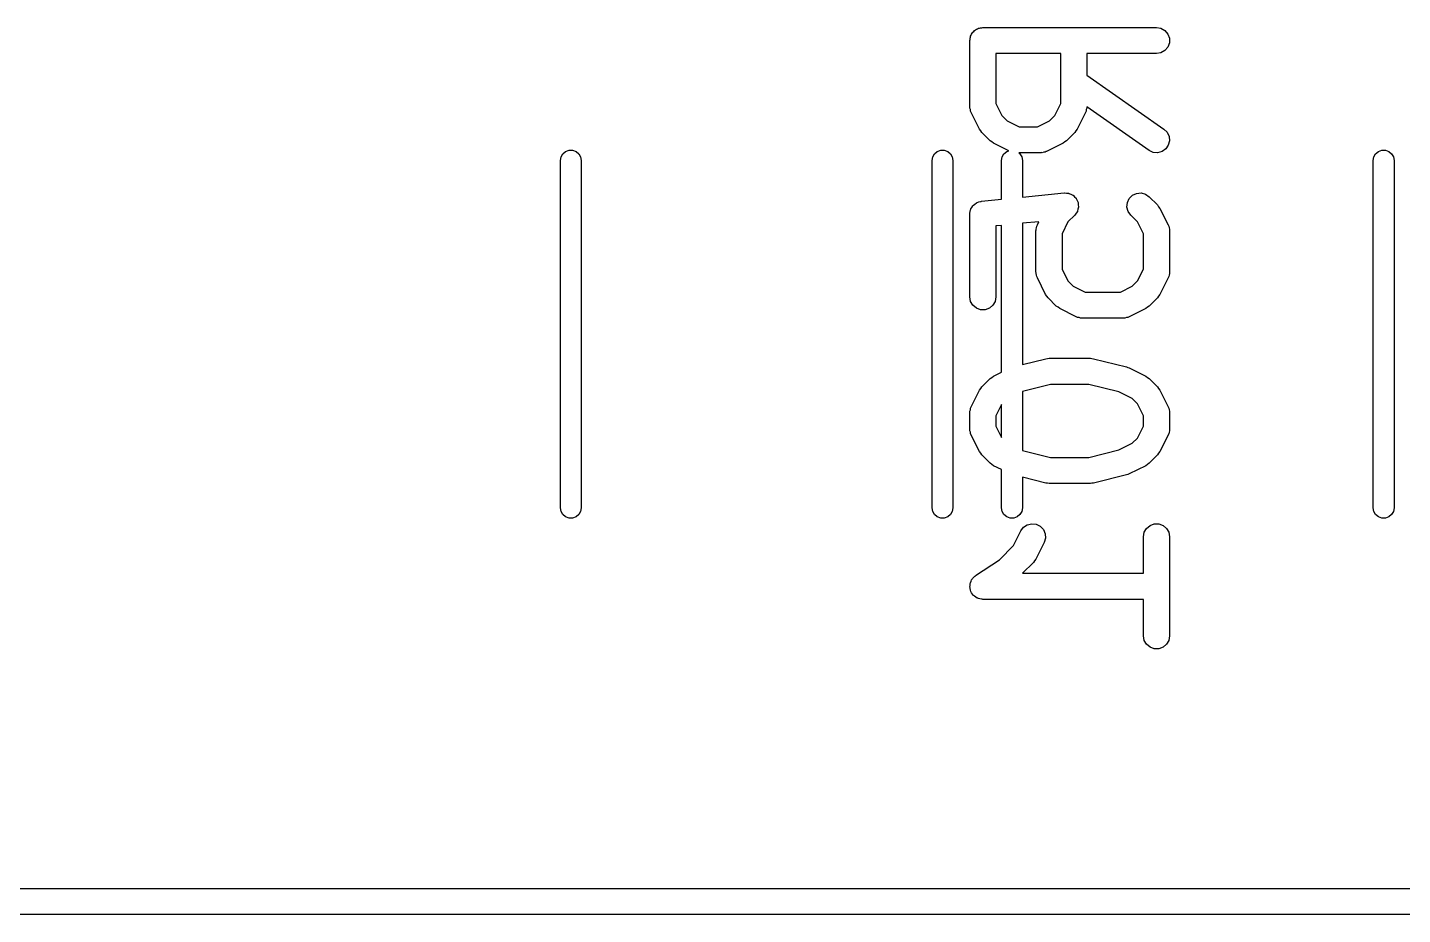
# Model space of a CAD drawing. Extents: x 25 to 326, y -201 to -21.
# Drawn here: x 59.3 to 67.22, y -29.28 to -24.17 of the extents above; entities that cross this region are included whole.
import ezdxf

# ---------------------------------------------------------------- set-up
doc = ezdxf.new("R2010")
doc.units = 0
doc.header["$MEASUREMENT"] = 0
doc.layers.add('BLACK', color=7, linetype='CONTINUOUS')

msp = doc.modelspace()

# ---------------------------------------------------------------- linework, layer by layer
at = {"layer": 'Black'}
for p, q in [((64.7308, -24.2303), (64.7319, -24.2239)), ((64.7319, -24.2239), (64.7352, -24.2182)), ((64.7352, -24.2182), (64.7374, -24.212)), ((64.7374, -24.212), (64.7416, -24.207)), ((64.7416, -24.207), (64.7449, -24.2013)), ((64.7449, -24.2013), (64.75, -24.1971)), ((64.75, -24.1971), (64.7542, -24.1921)), ((64.7542, -24.1921), (64.7599, -24.1888)), ((64.7599, -24.1888), (64.7649, -24.1846)), ((64.7649, -24.1846), (64.771, -24.1823)), ((64.771, -24.1823), (64.7767, -24.179)), ((64.7767, -24.179), (64.7832, -24.1779)), ((64.7832, -24.1779), (64.7894, -24.1757)), ((64.7894, -24.1757), (64.7959, -24.1757)), ((64.7959, -24.1757), (64.8024, -24.1745)), ((64.8024, -24.1745), (65.8024, -24.1745)), ((65.8024, -24.1745), (65.828, -24.179)), ((65.828, -24.179), (65.8506, -24.1921)), ((65.8506, -24.1921), (65.8673, -24.212)), ((65.8673, -24.212), (65.8762, -24.2365)), ((64.7274, -24.2495), (64.7285, -24.2431)), ((64.7274, -24.6305), (64.7274, -24.2495)), ((64.7285, -24.2365), (64.7308, -24.2303)), ((64.7285, -24.2431), (64.7285, -24.2365)), ((65.8673, -24.287), (65.8506, -24.307)), ((65.8762, -24.2625), (65.8673, -24.287)), ((65.8762, -24.2365), (65.8762, -24.2625)), ((64.8774, -24.3245), (64.8774, -24.6128)), ((65.2512, -24.3245), (64.8774, -24.3245)), ((65.2512, -24.6128), (65.2512, -24.3245)), ((65.8024, -24.3245), (65.4012, -24.3245)), ((65.4012, -24.3245), (65.4012, -24.4486)), ((65.828, -24.32), (65.8024, -24.3245)), ((65.8506, -24.307), (65.828, -24.32)), ((65.4012, -24.4486), (65.8454, -24.7595)), ((64.8774, -24.6128), (64.9116, -24.6813)), ((65.2169, -24.6813), (65.2512, -24.6128)), ((64.7281, -24.6347), (64.7274, -24.6305)), ((64.7279, -24.6391), (64.7281, -24.6347)), ((64.7304, -24.6475), (64.7279, -24.6391)), ((64.7319, -24.6561), (64.7304, -24.6475)), ((64.7341, -24.6599), (64.7319, -24.6561)), ((64.7353, -24.664), (64.7341, -24.6599)), ((64.7829, -24.7593), (64.7353, -24.664)), ((64.9116, -24.6813), (64.942, -24.7117)), ((65.1865, -24.7117), (65.2169, -24.6813)), ((65.3933, -24.664), (65.3457, -24.7593)), ((65.3945, -24.6599), (65.3933, -24.664)), ((65.3967, -24.6561), (65.3945, -24.6599)), ((65.3982, -24.6475), (65.3967, -24.6561)), ((65.4007, -24.6391), (65.3982, -24.6475)), ((65.401, -24.6315), (65.4004, -24.6347)), ((65.4004, -24.6347), (65.4007, -24.6391)), ((65.7594, -24.8824), (65.401, -24.6315)), ((64.7901, -24.7689), (64.7829, -24.7593)), ((64.797, -24.7787), (64.7901, -24.7689)), ((64.8446, -24.8264), (64.797, -24.7787)), ((64.942, -24.7117), (65.0106, -24.746)), ((65.0106, -24.746), (65.118, -24.746)), ((65.118, -24.746), (65.1865, -24.7117)), ((65.3316, -24.7787), (65.284, -24.8264)), ((65.3385, -24.7689), (65.3316, -24.7787)), ((65.3457, -24.7593), (65.3385, -24.7689)), ((65.8454, -24.7595), (65.8638, -24.7779)), ((65.8638, -24.7779), (65.8748, -24.8015)), ((64.8544, -24.8333), (64.8446, -24.8264)), ((64.8641, -24.8404), (64.8544, -24.8333)), ((64.9512, -24.884), (64.8641, -24.8404)), ((65.2645, -24.8404), (65.1693, -24.888)), ((65.2742, -24.8333), (65.2645, -24.8404)), ((65.284, -24.8264), (65.2742, -24.8333)), ((65.8704, -24.8526), (65.8554, -24.874)), ((65.8771, -24.8275), (65.8704, -24.8526)), ((65.8748, -24.8015), (65.8771, -24.8275)), ((62.37, -24.94), (62.3736, -24.9195)), ((62.3736, -24.9195), (62.384, -24.9014)), ((62.384, -24.9014), (62.4, -24.888)), ((62.4, -24.888), (62.4196, -24.8809)), ((62.4196, -24.8809), (62.4404, -24.8809)), ((62.4404, -24.8809), (62.46, -24.888)), ((62.46, -24.888), (62.476, -24.9014)), ((62.476, -24.9014), (62.4864, -24.9195)), ((62.4864, -24.9195), (62.49, -24.94)), ((64.51, -24.94), (64.5136, -24.9195)), ((64.5136, -24.9195), (64.524, -24.9014)), ((64.524, -24.9014), (64.54, -24.888)), ((64.54, -24.888), (64.5596, -24.8809)), ((64.5596, -24.8809), (64.5804, -24.8809)), ((64.5804, -24.8809), (64.6, -24.888)), ((64.6, -24.888), (64.616, -24.9014)), ((64.616, -24.9014), (64.6264, -24.9195)), ((64.6264, -24.9195), (64.63, -24.94)), ((64.91, -24.94), (64.9136, -24.9195)), ((64.9136, -24.9195), (64.924, -24.9014)), ((64.924, -24.9014), (64.94, -24.888)), ((64.94, -24.888), (64.9512, -24.884)), ((65.1357, -24.896), (65.0094, -24.896)), ((65.0094, -24.896), (65.016, -24.9014)), ((65.016, -24.9014), (65.0264, -24.9195)), ((65.0264, -24.9195), (65.03, -24.94)), ((65.14, -24.8952), (65.1357, -24.896)), ((65.1443, -24.8955), (65.14, -24.8952)), ((65.1527, -24.893), (65.1443, -24.8955)), ((65.1614, -24.8914), (65.1527, -24.893)), ((65.1651, -24.8893), (65.1614, -24.8914)), ((65.1693, -24.888), (65.1651, -24.8893)), ((65.783, -24.8934), (65.7594, -24.8824)), ((65.8089, -24.8957), (65.783, -24.8934)), ((65.8341, -24.8889), (65.8089, -24.8957)), ((65.8554, -24.874), (65.8341, -24.8889)), ((67.05, -24.94), (67.0536, -24.9195)), ((67.0536, -24.9195), (67.064, -24.9014)), ((67.064, -24.9014), (67.08, -24.888)), ((67.08, -24.888), (67.0996, -24.8809)), ((67.0996, -24.8809), (67.1204, -24.8809)), ((67.1204, -24.8809), (67.14, -24.888)), ((67.14, -24.888), (67.156, -24.9014)), ((67.156, -24.9014), (67.1664, -24.9195)), ((67.1664, -24.9195), (67.17, -24.94)), ((62.37, -26.94), (62.37, -24.94)), ((62.49, -24.94), (62.49, -26.94)), ((64.51, -26.94), (64.51, -24.94)), ((64.63, -24.94), (64.63, -26.94)), ((64.91, -25.1634), (64.91, -24.94)), ((65.03, -24.94), (65.03, -25.1514)), ((67.05, -26.94), (67.05, -24.94)), ((67.17, -24.94), (67.17, -26.94)), ((64.7797, -25.1792), (64.7894, -25.1757)), ((64.7894, -25.1757), (64.7922, -25.1757)), ((64.7922, -25.1757), (64.7949, -25.1749)), ((64.7949, -25.1749), (64.91, -25.1634)), ((65.03, -25.1514), (65.2711, -25.1273)), ((65.2711, -25.1273), (65.2716, -25.1273)), ((65.2716, -25.1273), (65.272, -25.1272)), ((65.272, -25.1272), (65.2845, -25.1283)), ((65.2845, -25.1283), (65.2971, -25.1292)), ((65.2971, -25.1292), (65.2975, -25.1294)), ((65.2975, -25.1294), (65.298, -25.1295)), ((65.298, -25.1295), (65.3094, -25.1348)), ((65.3094, -25.1348), (65.3208, -25.1399)), ((65.3208, -25.1399), (65.3212, -25.1403)), ((65.3212, -25.1403), (65.3216, -25.1405)), ((65.3216, -25.1405), (65.3305, -25.1494)), ((65.3305, -25.1494), (65.3395, -25.1581)), ((65.3395, -25.1581), (65.3397, -25.1586)), ((65.3397, -25.1586), (65.34, -25.1589)), ((65.34, -25.1589), (65.3453, -25.1703)), ((65.3453, -25.1703), (65.3508, -25.1816)), ((65.6347, -25.1825), (65.6457, -25.1589)), ((65.6457, -25.1589), (65.6641, -25.1405)), ((65.6641, -25.1405), (65.6877, -25.1295)), ((65.6877, -25.1295), (65.7137, -25.1272)), ((65.7137, -25.1272), (65.7388, -25.1339)), ((65.7388, -25.1339), (65.7602, -25.1489)), ((65.7602, -25.1489), (65.8078, -25.1965)), ((64.7274, -25.2495), (64.7279, -25.2467)), ((64.7274, -25.7257), (64.7274, -25.2495)), ((64.7276, -25.2439), (64.7301, -25.234)), ((64.7279, -25.2467), (64.7276, -25.2439)), ((64.7301, -25.234), (64.7319, -25.2239)), ((64.7319, -25.2239), (64.7333, -25.2214)), ((64.7333, -25.2214), (64.734, -25.2187)), ((64.734, -25.2187), (64.7398, -25.2102)), ((64.7398, -25.2102), (64.7449, -25.2013)), ((64.7449, -25.2013), (64.7471, -25.1995)), ((64.7471, -25.1995), (64.7487, -25.1972)), ((64.7487, -25.1972), (64.757, -25.1912)), ((64.757, -25.1912), (64.7649, -25.1846)), ((64.7649, -25.1846), (64.7675, -25.1836)), ((64.7675, -25.1836), (64.7698, -25.1819)), ((64.7698, -25.1819), (64.7797, -25.1792)), ((65.3316, -25.2549), (65.2926, -25.294)), ((65.3319, -25.2546), (65.3316, -25.2549)), ((65.3323, -25.2543), (65.3319, -25.2546)), ((65.3393, -25.2439), (65.3323, -25.2543)), ((65.3465, -25.2336), (65.3393, -25.2439)), ((65.3467, -25.2331), (65.3465, -25.2336)), ((65.3469, -25.2328), (65.3467, -25.2331)), ((65.35, -25.2205), (65.3469, -25.2328)), ((65.3533, -25.2084), (65.35, -25.2205)), ((65.3508, -25.1816), (65.3508, -25.1821)), ((65.3508, -25.1821), (65.351, -25.1825)), ((65.351, -25.1825), (65.3521, -25.195)), ((65.3521, -25.195), (65.3534, -25.2075)), ((65.3534, -25.2075), (65.3532, -25.208)), ((65.3532, -25.208), (65.3533, -25.2084)), ((65.6324, -25.2084), (65.6347, -25.1825)), ((65.6392, -25.2336), (65.6324, -25.2084)), ((65.6541, -25.2549), (65.6392, -25.2336)), ((65.6931, -25.294), (65.6541, -25.2549)), ((65.8078, -25.1965), (65.8147, -25.2063)), ((65.8147, -25.2063), (65.8218, -25.216)), ((65.8218, -25.216), (65.8695, -25.3112)), ((64.91, -25.3141), (64.8774, -25.3174)), ((64.8774, -25.3174), (64.8774, -25.7257)), ((64.91, -26.1595), (64.91, -25.3141)), ((65.1256, -25.2926), (65.03, -25.3021)), ((65.03, -25.3021), (65.03, -26.1153)), ((65.1088, -25.3362), (65.1113, -25.3278)), ((65.1113, -25.3278), (65.1129, -25.3191)), ((65.1129, -25.3191), (65.115, -25.3154)), ((65.115, -25.3154), (65.1163, -25.3112)), ((65.1163, -25.3112), (65.1256, -25.2926)), ((65.2926, -25.294), (65.2583, -25.3625)), ((65.7274, -25.3625), (65.6931, -25.294)), ((65.8695, -25.3112), (65.8707, -25.3154)), ((65.8707, -25.3154), (65.8729, -25.3191)), ((65.8729, -25.3191), (65.8744, -25.3278)), ((65.8744, -25.3278), (65.8769, -25.3362)), ((65.1083, -25.3448), (65.1091, -25.3405)), ((65.1083, -25.5829), (65.1083, -25.3448)), ((65.1091, -25.3405), (65.1088, -25.3362)), ((65.2583, -25.3625), (65.2583, -25.5652)), ((65.7274, -25.5652), (65.7274, -25.3625)), ((65.8769, -25.3362), (65.8766, -25.3405)), ((65.8766, -25.3405), (65.8774, -25.3448)), ((65.8774, -25.3448), (65.8774, -25.5829)), ((65.2583, -25.5652), (65.2926, -25.6337)), ((65.6931, -25.6337), (65.7274, -25.5652)), ((65.1091, -25.5871), (65.1083, -25.5829)), ((65.1088, -25.5914), (65.1091, -25.5871)), ((65.1113, -25.5999), (65.1088, -25.5914)), ((65.1129, -25.6085), (65.1113, -25.5999)), ((65.115, -25.6123), (65.1129, -25.6085)), ((65.1163, -25.6164), (65.115, -25.6123)), ((65.1639, -25.7116), (65.1163, -25.6164)), ((65.2926, -25.6337), (65.323, -25.6641)), ((65.6627, -25.6641), (65.6931, -25.6337)), ((65.8695, -25.6164), (65.8218, -25.7116)), ((65.8707, -25.6123), (65.8695, -25.6164)), ((65.8729, -25.6085), (65.8707, -25.6123)), ((65.8744, -25.5999), (65.8729, -25.6085)), ((65.8769, -25.5914), (65.8744, -25.5999)), ((65.8774, -25.5829), (65.8766, -25.5871)), ((65.8766, -25.5871), (65.8769, -25.5914)), ((64.7319, -25.7514), (64.7274, -25.7257)), ((64.8774, -25.7257), (64.8729, -25.7514)), ((65.171, -25.7213), (65.1639, -25.7116)), ((65.1779, -25.7311), (65.171, -25.7213)), ((65.323, -25.6641), (65.3915, -25.6983)), ((65.3915, -25.6983), (65.5942, -25.6983)), ((65.5942, -25.6983), (65.6627, -25.6641)), ((65.8147, -25.7213), (65.8078, -25.7311)), ((65.8218, -25.7116), (65.8147, -25.7213)), ((64.7449, -25.7739), (64.7319, -25.7514)), ((64.7649, -25.7907), (64.7449, -25.7739)), ((64.7894, -25.7996), (64.7649, -25.7907)), ((64.8154, -25.7996), (64.7894, -25.7996)), ((64.8399, -25.7907), (64.8154, -25.7996)), ((64.8598, -25.7739), (64.8399, -25.7907)), ((64.8729, -25.7514), (64.8598, -25.7739)), ((65.2255, -25.7787), (65.1779, -25.7311)), ((65.2354, -25.7856), (65.2255, -25.7787)), ((65.245, -25.7928), (65.2354, -25.7856)), ((65.3403, -25.8404), (65.245, -25.7928)), ((65.7407, -25.7928), (65.6454, -25.8404)), ((65.7503, -25.7856), (65.7407, -25.7928)), ((65.7602, -25.7787), (65.7503, -25.7856)), ((65.8078, -25.7311), (65.7602, -25.7787)), ((65.3444, -25.8416), (65.3403, -25.8404)), ((65.3482, -25.8438), (65.3444, -25.8416)), ((65.3568, -25.8453), (65.3482, -25.8438)), ((65.3652, -25.8478), (65.3568, -25.8453)), ((65.3696, -25.8476), (65.3652, -25.8478)), ((65.3738, -25.8483), (65.3696, -25.8476)), ((65.6119, -25.8483), (65.3738, -25.8483)), ((65.6162, -25.8476), (65.6119, -25.8483)), ((65.6205, -25.8478), (65.6162, -25.8476)), ((65.6289, -25.8453), (65.6205, -25.8478)), ((65.6376, -25.8438), (65.6289, -25.8453)), ((65.6413, -25.8416), (65.6376, -25.8438)), ((65.6454, -25.8404), (65.6413, -25.8416)), ((65.03, -26.1153), (65.1651, -26.0815)), ((65.1651, -26.0815), (65.1743, -26.0809)), ((65.1743, -26.0809), (65.1833, -26.0793)), ((65.1833, -26.0793), (65.4214, -26.0793)), ((65.4214, -26.0793), (65.4305, -26.0809)), ((65.4305, -26.0809), (65.4396, -26.0815)), ((65.4396, -26.0815), (65.6301, -26.1291)), ((64.797, -26.2441), (64.8446, -26.1965)), ((64.8446, -26.1965), (64.8544, -26.1896)), ((64.8544, -26.1896), (64.8641, -26.1824)), ((64.8641, -26.1824), (64.91, -26.1595)), ((65.6301, -26.1291), (65.6376, -26.1325)), ((65.6376, -26.1325), (65.6454, -26.1348)), ((65.6454, -26.1348), (65.7407, -26.1824)), ((65.7407, -26.1824), (65.7503, -26.1896)), ((65.7503, -26.1896), (65.7602, -26.1965)), ((65.7602, -26.1965), (65.8078, -26.2441)), ((64.7353, -26.3588), (64.7829, -26.2636)), ((64.7829, -26.2636), (64.7901, -26.2539)), ((64.7901, -26.2539), (64.797, -26.2441)), ((65.1926, -26.2293), (65.03, -26.2699)), ((65.03, -26.2699), (65.03, -26.6101)), ((65.4122, -26.2293), (65.1926, -26.2293)), ((65.5857, -26.2727), (65.4122, -26.2293)), ((65.6627, -26.3112), (65.5857, -26.2727)), ((65.8078, -26.2441), (65.8147, -26.2539)), ((65.8147, -26.2539), (65.8218, -26.2636)), ((65.8218, -26.2636), (65.8695, -26.3588)), ((64.7319, -26.3667), (64.7341, -26.363)), ((64.7341, -26.363), (64.7353, -26.3588)), ((64.91, -26.3448), (64.8774, -26.4101)), ((64.91, -26.5352), (64.91, -26.3448)), ((65.6931, -26.3416), (65.6627, -26.3112)), ((65.7274, -26.4101), (65.6931, -26.3416)), ((65.8695, -26.3588), (65.8707, -26.363)), ((65.8707, -26.363), (65.8729, -26.3667)), ((64.7274, -26.3924), (64.7281, -26.3881)), ((64.7274, -26.4876), (64.7274, -26.3924)), ((64.7279, -26.3838), (64.7304, -26.3754)), ((64.7281, -26.3881), (64.7279, -26.3838)), ((64.7304, -26.3754), (64.7319, -26.3667)), ((64.8774, -26.4101), (64.8774, -26.4699)), ((65.7274, -26.4699), (65.7274, -26.4101)), ((65.8729, -26.3667), (65.8744, -26.3754)), ((65.8744, -26.3754), (65.8769, -26.3838)), ((65.8769, -26.3838), (65.8766, -26.3881)), ((65.8766, -26.3881), (65.8774, -26.3924)), ((65.8774, -26.3924), (65.8774, -26.4876)), ((64.7281, -26.4919), (64.7274, -26.4876)), ((64.7279, -26.4962), (64.7281, -26.4919)), ((64.7304, -26.5046), (64.7279, -26.4962)), ((64.7319, -26.5133), (64.7304, -26.5046)), ((64.7341, -26.517), (64.7319, -26.5133)), ((64.7353, -26.5212), (64.7341, -26.517)), ((64.7829, -26.6164), (64.7353, -26.5212)), ((64.8774, -26.4699), (64.91, -26.5352)), ((65.6931, -26.5384), (65.7274, -26.4699)), ((65.8695, -26.5212), (65.8218, -26.6164)), ((65.8707, -26.517), (65.8695, -26.5212)), ((65.8729, -26.5133), (65.8707, -26.517)), ((65.8744, -26.5046), (65.8729, -26.5133)), ((65.8769, -26.4962), (65.8744, -26.5046)), ((65.8774, -26.4876), (65.8766, -26.4919)), ((65.8766, -26.4919), (65.8769, -26.4962)), ((65.5857, -26.6073), (65.6627, -26.5688)), ((65.6627, -26.5688), (65.6931, -26.5384)), ((64.7901, -26.6261), (64.7829, -26.6164)), ((64.797, -26.6359), (64.7901, -26.6261)), ((64.8446, -26.6835), (64.797, -26.6359)), ((65.03, -26.6101), (65.1926, -26.6507)), ((65.1926, -26.6507), (65.4122, -26.6507)), ((65.4122, -26.6507), (65.5857, -26.6073)), ((65.8078, -26.6359), (65.7602, -26.6835)), ((65.8147, -26.6261), (65.8078, -26.6359)), ((65.8218, -26.6164), (65.8147, -26.6261)), ((64.8544, -26.6904), (64.8446, -26.6835)), ((64.8641, -26.6976), (64.8544, -26.6904)), ((64.91, -26.7205), (64.8641, -26.6976)), ((64.91, -26.94), (64.91, -26.7205)), ((65.6301, -26.7509), (65.4396, -26.7985)), ((65.6376, -26.7475), (65.6301, -26.7509)), ((65.6454, -26.7452), (65.6376, -26.7475)), ((65.7407, -26.6976), (65.6454, -26.7452)), ((65.7503, -26.6904), (65.7407, -26.6976)), ((65.7602, -26.6835), (65.7503, -26.6904)), ((65.1651, -26.7985), (65.03, -26.7647)), ((65.03, -26.7647), (65.03, -26.94)), ((65.1743, -26.7991), (65.1651, -26.7985)), ((65.1833, -26.8007), (65.1743, -26.7991)), ((65.4214, -26.8007), (65.1833, -26.8007)), ((65.4305, -26.7991), (65.4214, -26.8007)), ((65.4396, -26.7985), (65.4305, -26.7991)), ((62.3736, -26.9605), (62.37, -26.94)), ((62.384, -26.9786), (62.3736, -26.9605)), ((62.4, -26.992), (62.384, -26.9786)), ((62.4196, -26.9991), (62.4, -26.992)), ((62.46, -26.992), (62.4404, -26.9991)), ((62.476, -26.9786), (62.46, -26.992)), ((62.4864, -26.9605), (62.476, -26.9786)), ((62.49, -26.94), (62.4864, -26.9605)), ((64.5136, -26.9605), (64.51, -26.94)), ((64.524, -26.9786), (64.5136, -26.9605)), ((64.54, -26.992), (64.524, -26.9786)), ((64.5596, -26.9991), (64.54, -26.992)), ((64.6, -26.992), (64.5804, -26.9991)), ((64.616, -26.9786), (64.6, -26.992)), ((64.6264, -26.9605), (64.616, -26.9786)), ((64.63, -26.94), (64.6264, -26.9605)), ((64.9136, -26.9605), (64.91, -26.94)), ((64.924, -26.9786), (64.9136, -26.9605)), ((64.94, -26.992), (64.924, -26.9786)), ((64.9596, -26.9991), (64.94, -26.992)), ((65, -26.992), (64.9804, -26.9991)), ((65.016, -26.9786), (65, -26.992)), ((65.0264, -26.9605), (65.016, -26.9786)), ((65.03, -26.94), (65.0264, -26.9605)), ((67.0536, -26.9605), (67.05, -26.94)), ((67.064, -26.9786), (67.0536, -26.9605)), ((67.08, -26.992), (67.064, -26.9786)), ((67.0996, -26.9991), (67.08, -26.992)), ((67.14, -26.992), (67.1204, -26.9991)), ((67.156, -26.9786), (67.14, -26.992)), ((67.1664, -26.9605), (67.156, -26.9786)), ((67.17, -26.94), (67.1664, -26.9605)), ((62.4404, -26.9991), (62.4196, -26.9991)), ((64.5804, -26.9991), (64.5596, -26.9991)), ((64.9804, -26.9991), (64.9596, -26.9991)), ((64.9788, -27.1575), (65.021, -27.0731)), ((65.021, -27.0731), (65.0365, -27.0522)), ((65.0365, -27.0522), (65.0583, -27.0379)), ((65.0583, -27.0379), (65.0836, -27.0318)), ((65.0836, -27.0318), (65.1095, -27.0348)), ((65.1095, -27.0348), (65.1328, -27.0464)), ((65.1328, -27.0464), (65.1507, -27.0653)), ((65.1507, -27.0653), (65.161, -27.0892)), ((65.7319, -27.081), (65.7449, -27.0585)), ((65.7449, -27.0585), (65.7649, -27.0417)), ((65.7649, -27.0417), (65.7894, -27.0328)), ((65.7894, -27.0328), (65.8154, -27.0328)), ((65.8154, -27.0328), (65.8399, -27.0417)), ((65.8399, -27.0417), (65.8598, -27.0585)), ((65.8598, -27.0585), (65.8729, -27.081)), ((67.1204, -26.9991), (67.0996, -26.9991)), ((65.1552, -27.1402), (65.1076, -27.2354)), ((65.1626, -27.1152), (65.1552, -27.1402)), ((65.161, -27.0892), (65.1626, -27.1152)), ((65.7274, -27.1067), (65.7319, -27.081)), ((65.7274, -27.3174), (65.7274, -27.1067)), ((65.8729, -27.081), (65.8774, -27.1067)), ((65.8774, -27.1067), (65.8774, -27.6781)), ((64.8975, -27.2389), (64.9788, -27.1575)), ((64.7608, -27.33), (64.8975, -27.2389)), ((65.0935, -27.2549), (65.0311, -27.3174)), ((65.1004, -27.2451), (65.0935, -27.2549)), ((65.1076, -27.2354), (65.1004, -27.2451)), ((64.7275, -27.3972), (64.7285, -27.3883)), ((64.7285, -27.3794), (64.7299, -27.3754)), ((64.7285, -27.3883), (64.7285, -27.3794)), ((64.7299, -27.3754), (64.7304, -27.3713)), ((64.7304, -27.3713), (64.7344, -27.3633)), ((64.7344, -27.3633), (64.7374, -27.3549)), ((64.7374, -27.3549), (64.7401, -27.3517)), ((64.7401, -27.3517), (64.7419, -27.348)), ((64.7419, -27.348), (64.7484, -27.3418)), ((64.7484, -27.3418), (64.7542, -27.3349)), ((64.7542, -27.3349), (64.7578, -27.3329)), ((64.7578, -27.3329), (64.7608, -27.33)), ((65.0311, -27.3174), (65.7274, -27.3174)), ((64.7285, -27.4012), (64.7275, -27.3972)), ((64.7285, -27.4054), (64.7285, -27.4012)), ((64.7316, -27.4138), (64.7285, -27.4054)), ((64.7337, -27.4225), (64.7316, -27.4138)), ((64.736, -27.426), (64.7337, -27.4225)), ((64.7374, -27.4299), (64.736, -27.426)), ((64.7432, -27.4367), (64.7374, -27.4299)), ((64.7481, -27.4442), (64.7432, -27.4367)), ((64.7515, -27.4467), (64.7481, -27.4442)), ((64.7542, -27.4498), (64.7515, -27.4467)), ((64.7619, -27.4543), (64.7542, -27.4498)), ((64.7691, -27.4596), (64.7619, -27.4543)), ((64.7731, -27.4608), (64.7691, -27.4596)), ((64.7767, -27.4629), (64.7731, -27.4608)), ((64.7855, -27.4644), (64.7767, -27.4629)), ((64.7941, -27.4669), (64.7855, -27.4644)), ((64.7983, -27.4667), (64.7941, -27.4669)), ((64.8024, -27.4674), (64.7983, -27.4667)), ((65.7274, -27.4674), (64.8024, -27.4674)), ((65.7274, -27.6781), (65.7274, -27.4674)), ((65.7319, -27.7037), (65.7274, -27.6781)), ((65.7449, -27.7263), (65.7319, -27.7037)), ((65.8729, -27.7037), (65.8598, -27.7263)), ((65.8774, -27.6781), (65.8729, -27.7037)), ((65.7649, -27.743), (65.7449, -27.7263)), ((65.7894, -27.752), (65.7649, -27.743)), ((65.8154, -27.752), (65.7894, -27.752)), ((65.8399, -27.743), (65.8154, -27.752)), ((65.8598, -27.7263), (65.8399, -27.743)), ((27.94, -29.132), (74.8663, -29.132)), ((74.9921, -29.282), (28.015, -29.282))]:
    msp.add_line(p, q, dxfattribs=at)

doc.saveas('drawing.dxf')
